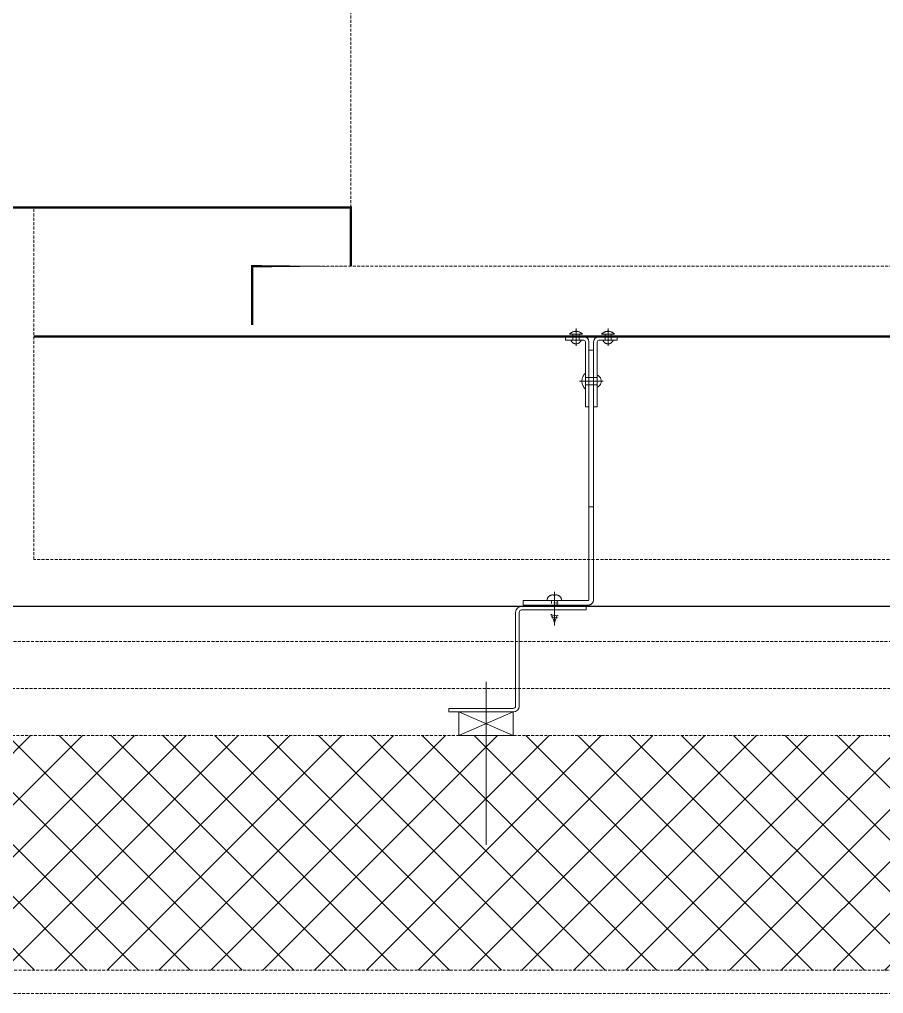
# Model space of a CAD drawing. Extents: x -1457 to 23780, y -2071 to 4205.
# Drawn here: x 2236.3 to 2309.9, y 2803 to 2886 of the extents above; entities that cross this region are included whole.
import ezdxf

# ---------------------------------------------------------------- set-up
doc = ezdxf.new("R2010")
doc.units = 0
doc.header["$MEASUREMENT"] = 0
doc.linetypes.add('HIDDEN', pattern=[0.375, 0.25, -0.125])
doc.layers.get('0').update_dxf_attribs({"color": 9, "lineweight": 9})
doc.layers.add('M-TEFRIS2-015', color=129, linetype='Continuous', lineweight=9)

# ---------------------------------------------------------------- blocks, each defined once
blk = doc.blocks.new('p- alum kaplama profil')
at = {"lineweight": 13}
blk.add_lwpolyline([(7.116288115706992, 12.59122897736233), (7.116288115706992, 26.49122897737107)], dxfattribs=at)
at = {"lineweight": 5}
blk.add_lwpolyline([(9.44128811570772, 15.15996212519531), (4.791288115709904, 15.15996212519531), (4.791288115709904, 17.15896212519146), (9.44128811570772, 17.15896212519146)], close=True, dxfattribs=at)
for points in [[(4.791288115709904, 15.15996212519531), (9.44128811570772, 17.15896212519146)], [(9.44128811570772, 15.15996212519531), (4.791288115709904, 17.15896212519146)]]:
    blk.add_lwpolyline(points, dxfattribs=at)
at = {"lineweight": 18}
blk.add_lwpolyline([(4.091285636725841, 6.157395140586232), (-1.408714363274157, 6.157395140586232), (-1.408714363274157, 6.457395140589143), (4.091285636725841, 6.457395140589143, 0.4142135623730951), (4.291285636730207, 6.657395140586232), (4.291288115709904, 14.6599621251953, -0.4142135623730951), (4.791288115709904, 15.15996212519531), (10.2912881157099, 15.15996212519531), (10.2912881157099, 14.85996212519239), (4.791288115709904, 14.85996212519239, 0.4142135623730951), (4.591288115705538, 14.6599621251953), (4.591285636725841, 6.657395140586232, -0.4142135623730951)], format="xyb", close=True, dxfattribs=at)
blk.add_lwpolyline([(-2.058714363268336, 5.556395140583844), (-2.05871188428864, -2.342037876038375), (-2.058710400644486, -15.6920548943599), (-1.65871040064303, -15.6920548943599), (-1.658711884287185, -2.342037876038375), (-1.65871436326688, 5.556395140583844), (-1.658593908886359, 5.561301908017413), (-1.658232835935449, 5.566196854617373), (-1.6576320142658, 5.57106818802822), (-1.656792891309122, 5.575904172785158), (-1.65571748858474, 5.580693158573922), (-1.654408396842881, 5.585423608308702), (-1.652868769785526, 5.590084125926294), (-1.651102316517608, 5.594663483823751), (-1.649113292579385, 5.599150649924921), (-1.646906489701905, 5.603534814266823), (-1.644487224267321, 5.607805415003893), (-1.641861324499585, 5.611952163888417), (-1.63903511641456, 5.615965071030584), (-1.63601540860236, 5.619834469003762), (-1.632809475801877, 5.623551036069328), (-1.629425041387548, 5.627105818703057), (-1.62587025875382, 5.630490253117387), (-1.622153691684616, 5.63369618591787), (-1.618284293715078, 5.636715893733706), (-1.614271386569271, 5.639542101815094), (-1.610124637688385, 5.642168001582831), (-1.605854036951313, 5.644587267021049), (-1.601469872609412, 5.646794069898533), (-1.596982706504603, 5.648783093833117), (-1.592403348607149, 5.650549547104673), (-1.587742830993191, 5.652089174158388), (-1.583012381258413, 5.65339826590025), (-1.578223395469649, 5.654473668624632), (-1.573387410712711, 5.655312791581309), (-1.568516077301864, 5.655913613254597), (-1.563621130701903, 5.656274686201866), (-1.558714363268336, 5.65639514058239), (3.941285636731664, 5.65639514058239), (3.941285636731664, 6.056395140591121), (-1.558714363268336, 6.056395140583844), (-1.583248200428896, 6.055792868688513), (-1.60772293343234, 6.053987503923053), (-1.632079600497489, 6.050983395563887), (-1.6562595242749, 6.046787780787781), (-1.68020445321872, 6.041410767180422), (-1.703856701892618, 6.034865308449298), (-1.727159289966039, 6.027167173173437), (-1.750056079449676, 6.01833490683748), (-1.772491909980999, 6.008389787142733), (-1.794412731679584, 5.997355772755327), (-1.815765735364948, 5.985259445586053), (-1.836499479776648, 5.972129946732818), (-1.856564015512957, 5.957998906325883), (-1.875911005349735, 5.942900367268523), (-1.89449384069212, 5.926870703258826), (-1.91226775386076, 5.909948531179907), (-1.929189925943319, 5.892174618011267), (-1.945219589949373, 5.873591782668881), (-1.960318129010373, 5.854244792832105), (-1.974449169417311, 5.834180257092157), (-1.987578668266904, 5.813446512684095), (-1.999674995439818, 5.792093508998732), (-2.010709009827223, 5.770172687296507), (-2.020654129521971, 5.747736856768823), (-2.029486395857929, 5.724840067281548), (-2.037184531133789, 5.701537479208128), (-2.043729989864913, 5.677885230534228), (-2.049107003468634, 5.653940301590409), (-2.05330261824838, 5.629760377813), (-2.056306726603907, 5.605403710751487), (-2.058112091369366, 5.580928977744406)], close=True)
blk.add_lwpolyline([(-1.658711884287185, -2.342037876038375), (-2.05871188428864, -2.342037876038375)])
for points in [[(-2.35871040064012, -10.84205606781324), (-2.358685758965292, -16.39196914934291), (-2.358685758968931, -16.39196914934291, -0.4142135623730951), (-2.508685092965605, -16.54196981534187), (-2.508685092961968, -16.54196981534187), (-4.058711732646769, -16.541976697481), (-4.058710400644487, -16.84197669747664), (-2.508683760959684, -16.84196981534478), (-2.508683760963322, -16.84196981533751, 0.4142135623730951), (-2.058685758969659, -16.39196781734063), (-2.058710400644486, -10.84205473581096)], [(-1.358710400647395, -10.84205606781324), (-1.65871040064303, -10.84205473581096), (-1.658735042317856, -16.39196781734063, 0.4142135623730951), (-1.208737040324194, -16.84196981533751), (-1.208737040327832, -16.84196981534478), (0.3412895993569691, -16.84197669747664), (0.3412909313592536, -16.541976697481), (-1.208735708325547, -16.54196981534187), (-1.208735708321909, -16.54196981534187, -0.4142135623730951), (-1.358735042318584, -16.39196914934291), (-1.358735042322222, -16.39196914934291)]]:
    blk.add_lwpolyline(points, format="xyb", close=True)
for points in [[(1.051285636728607, 6.913093875582489, -10.00000000000055), (1.291285636730207, 7.556395140591121, -10.00000000000055)], [(1.291285636730207, 4.927395140590306, -10.00000000000055), (1.291285636730207, 7.795395140585242, -10.00000000000055)], [(1.53128563672817, 6.823093875585982, -10.00000000000055), (1.291285636730207, 7.556395140591121, -10.00000000000055)], [(1.606285636728898, 6.866395140581516, -10.00000000000055), (0.9762856367278798, 6.956395140585299, -10.00000000000055)], [(1.562926084069658, 7.052589362398066, -10.00000000000055), (1.020381943574647, 7.13009566817891, -10.00000000000055)], [(1.334586901725741, 5.854744508082148, -10.00000000000055), (0.9762856367278798, 5.876395140583553, -10.00000000000055)], [(1.051285636728607, 5.833093875580741, -10.00000000000055), (1.051285636728607, 6.013093875581035, -10.00000000000055)], [(1.051285636728607, 5.746395140586173, -10.00000000000055), (1.051285636728607, 5.833093875580741, -10.00000000000055)], [(1.291260536728259, 6.157395140586232, -10.00000000000055), (1.291260536728259, 6.257395140584777, -10.00000000000055)], [(1.53128563672817, 5.746395140586173, -10.00000000000055), (1.53128563672817, 5.923093875584527, -10.00000000000055)], [(0.6712856367275889, 5.65639514058239, -10.00000000000055), (1.91128563672555, 5.65639514058239, -10.00000000000055)], [(0.6712856367275889, 5.65639514058239, -10.00000000000055), (0.6716985999200915, 5.636639372480202, -10.00000000000055), (0.6729367680281939, 5.616918118668761, -10.00000000000055), (0.6749979779169735, 5.597265833157508, -10.00000000000055), (0.677878628540384, 5.577716849451461, -10.00000000000055), (0.6815736872713388, 5.558305320590078, -10.00000000000055), (0.6860766986583258, 5.539065159455276, -10.00000000000055), (0.6913797957176941, 5.520029979559691, -10.00000000000055), (0.6974737136779368, 5.501233036300619, -10.00000000000055), (0.7043478061650604, 5.482707168861452, -10.00000000000055), (0.7119900637999308, 5.464484742833519, -10.00000000000055), (0.7203871351857744, 5.446597593696424, -10.00000000000055), (0.729524350231259, 5.429076971186078, -10.00000000000055), (0.7393857457618651, 5.411953484681362, -10.00000000000055), (0.7499540934450124, 5.395257049754945, -10.00000000000055), (0.7612109298543146, 5.379016835895528, -10.00000000000055), (0.7731365887420907, 5.363261215561577, -10.00000000000055), (0.7857102354000745, 5.348017714595698, -10.00000000000055), (0.7989099030428406, 5.333312964137802, -10.00000000000055), (0.8127125312139469, 5.319172654109933, -10.00000000000055), (0.8270940060365319, 5.305621488330871, -10.00000000000055), (0.842029202366575, 5.292683141355155, -10.00000000000055), (0.8574920276851115, 5.280380217101992, -10.00000000000055), (0.873455467678468, 5.268734209390459, -10.00000000000055), (0.8898916334301246, 5.257765464366457, -10.00000000000055), (0.90677181015144, 5.247493144966938, -10.00000000000055), (0.924066507345742, 5.237935197443222, -10.00000000000055), (0.9417455103293833, 5.229108319987062, -10.00000000000055), (0.9597779330115372, 5.221027933597723, -10.00000000000055), (0.9781322718672528, 5.213708155102721, -10.00000000000055), (0.9967764609582443, 5.20716177252143, -10.00000000000055), (1.015677927983232, 5.201400222691519, -10.00000000000055), (1.034803651139554, 5.196433571325541, -10.00000000000055)], [(0.961285636728462, 5.65639514058239, -10.00000000000055), (0.9657017274194004, 5.656503549527768, -10.00000000000055), (0.9701071793579104, 5.656828515186134, -10.00000000000055), (0.9744913794284003, 5.657369254686272, -10.00000000000055), (0.9788437657089158, 5.658124465348008, -10.00000000000055), (0.9831538529188036, 5.659092327796314, -10.00000000000055), (0.9874112576808328, 5.660270510370536, -10.00000000000055), (0.9916057235323024, 5.66165617471961, -10.00000000000055), (0.9957271456414672, 5.663245982656008, -10.00000000000055), (0.9997655951347041, 5.665036104202953, -10.00000000000055), (1.003711343041685, 5.667022226798508, -10.00000000000055), (1.007554883705779, 5.669199565685629, -10.00000000000055), (1.011286957699667, 5.671562875473683, -10.00000000000055), (1.014898574129802, 5.674106462747657, -10.00000000000055), (1.018381032304205, 5.676824199783366, -10.00000000000055), (1.021725942661759, 5.679709539303074, -10.00000000000055), (1.024925247035753, 5.682755530278883, -10.00000000000055), (1.027971238011559, 5.685954834645599, -10.00000000000055), (1.030856577531267, 5.689299745010429, -10.00000000000055), (1.033574314559699, 5.692782203184833, -10.00000000000055), (1.036117901833677, 5.696393819618606, -10.00000000000055), (1.038481211629004, 5.700125893605218, -10.00000000000055), (1.040658550519764, 5.70396943427295, -10.00000000000055), (1.042644673108042, 5.707915182179931, -10.00000000000055), (1.044434794654989, 5.711953631673168, -10.00000000000055), (1.046024602595025, 5.716075053785971, -10.00000000000055), (1.047410266944098, 5.720269519630161, -10.00000000000055), (1.04858844951468, 5.724526924392192, -10.00000000000055), (1.049556311966624, 5.728837011605719, -10.00000000000055), (1.050311522624724, 5.733189397882597, -10.00000000000055), (1.050852262128501, 5.737573597956724, -10.00000000000055), (1.051177227786864, 5.741979049895235, -10.00000000000055), (1.051285636728607, 5.746395140586173, -10.00000000000055)], [(1.034803651139554, 5.196433571325541, -10.00000000000055), (1.040012745183958, 5.195209710616835, -10.00000000000055), (1.045227678500849, 5.194010975332276, -10.00000000000055), (1.05044832990552, 5.192837393324224, -10.00000000000055), (1.055674578075012, 5.191688991877527, -10.00000000000055), (1.060906301555404, 5.190565797680391, -10.00000000000055), (1.066143378769083, 5.189467836817128, -10.00000000000055), (1.071385688014742, 5.188395134811798, -10.00000000000055), (1.076633107467386, 5.187347716599106, -10.00000000000055), (1.081885515178327, 5.186325606517129, -10.00000000000055), (1.087142789093377, 5.18532882832187, -10.00000000000055), (1.092404807038291, 5.184357405165427, -10.00000000000055), (1.09767144672969, 5.183411359625097, -10.00000000000055), (1.102942585782329, 5.182490713696096, -10.00000000000055), (1.108218101690907, 5.181595488769744, -10.00000000000055), (1.113497871866456, 5.180725705640725, -10.00000000000055), (1.1187817736145, 5.179881384528925, -10.00000000000055), (1.124069684138703, 5.179062545064879, -10.00000000000055), (1.129361480559054, 5.178269206253388, -10.00000000000055), (1.134657039893681, 5.177501386553558, -10.00000000000055), (1.139956239091588, 5.176759103791481, -10.00000000000055), (1.145258954996279, 5.176042375233008, -10.00000000000055), (1.150565064382135, 5.175351217518254, -10.00000000000055), (1.155874443943502, 5.174685646719809, -10.00000000000055), (1.161186970294692, 5.174045678306356, -10.00000000000055), (1.166502519977257, 5.173431327135403, -10.00000000000055), (1.171820969470899, 5.172842607504207, -10.00000000000055), (1.177142195175292, 5.172279533069738, -10.00000000000055), (1.182466073431895, 5.171742116943278, -10.00000000000055), (1.187792480520329, 5.171230371595811, -10.00000000000055), (1.193121292669274, 5.170744308923531, -10.00000000000055), (1.198452386034659, 5.170283940225998, -10.00000000000055), (1.203785636728752, 5.169849276191596, -10.00000000000055)], [(1.203785636728752, 5.169849276191596, -10.00000000000055), (1.203785636728752, 5.203895140590248, -10.00000000000055)], [(1.378785636728024, 5.203895140590248, -10.00000000000055), (1.203785636728752, 5.203895140590248, -10.00000000000055)], [(1.378785636728024, 5.169849276191596, -10.00000000000055), (1.378785636728024, 5.203895140590248, -10.00000000000055)], [(1.378785636728024, 5.169849276191596, -10.00000000000055), (1.384118887425755, 5.170283940225998, -10.00000000000055), (1.389449980787502, 5.170744308923531, -10.00000000000055), (1.394778792932811, 5.171230371595811, -10.00000000000055), (1.40010520002488, 5.171742116943278, -10.00000000000055), (1.405429078285123, 5.172279533069738, -10.00000000000055), (1.410750303985878, 5.172842607504207, -10.00000000000055), (1.41606875347952, 5.173431327135403, -10.00000000000055), (1.421384303162084, 5.174045678306356, -10.00000000000055), (1.426696829513274, 5.174685646719809, -10.00000000000055), (1.432006209074643, 5.175351217518254, -10.00000000000055), (1.437312318460499, 5.176042375233008, -10.00000000000055), (1.442615034365189, 5.176759103791481, -10.00000000000055), (1.447914233559457, 5.177501386553558, -10.00000000000055), (1.453209792897722, 5.178269206253388, -10.00000000000055), (1.458501589318074, 5.179062545064879, -10.00000000000055), (1.463789499842278, 5.179881384528925, -10.00000000000055), (1.469073401586683, 5.180725705640725, -10.00000000000055), (1.474353171765869, 5.181595488769744, -10.00000000000055), (1.479628687678085, 5.182490713696096, -10.00000000000055), (1.484899826723449, 5.183411359625097, -10.00000000000055), (1.490166466418485, 5.184357405165427, -10.00000000000055), (1.495428484359763, 5.18532882832187, -10.00000000000055), (1.50068575827845, 5.186325606517129, -10.00000000000055), (1.50593816598939, 5.187347716599106, -10.00000000000055), (1.511185585442034, 5.188395134811798, -10.00000000000055), (1.516427894687694, 5.189467836817128, -10.00000000000055), (1.521664971901373, 5.190565797673116, -10.00000000000055), (1.526896695381764, 5.191688991877527, -10.00000000000055), (1.532122943547619, 5.192837393324224, -10.00000000000055), (1.537343594955926, 5.194010975332276, -10.00000000000055), (1.542558528272819, 5.195209710616835, -10.00000000000055), (1.547767622317223, 5.196433571325541, -10.00000000000055)], [(1.53128563672817, 5.746395140586173, -10.00000000000055), (1.531394045669911, 5.741979049895235, -10.00000000000055), (1.531719011328276, 5.737573597956724, -10.00000000000055), (1.532259750832054, 5.733189397882597, -10.00000000000055), (1.53301496149379, 5.728837011605719, -10.00000000000055), (1.533982823942095, 5.724526924392192, -10.00000000000055), (1.535161006512679, 5.720269519630161, -10.00000000000055), (1.536546670861753, 5.716075053785971, -10.00000000000055), (1.538136478801789, 5.711953631673168, -10.00000000000055), (1.539926600348735, 5.707915182172654, -10.00000000000055), (1.541912722937013, 5.70396943427295, -10.00000000000055), (1.544090061827773, 5.700125893605218, -10.00000000000055), (1.546453371619463, 5.69639381961133, -10.00000000000055), (1.54899695889344, 5.692782203177559, -10.00000000000055), (1.551714695925511, 5.689299745010429, -10.00000000000055), (1.554600035445218, 5.685954834645599, -10.00000000000055), (1.557646026421024, 5.682755530278883, -10.00000000000055), (1.560845330791379, 5.679709539303074, -10.00000000000055), (1.564190241152573, 5.676824199783366, -10.00000000000055), (1.567672699323338, 5.674106462747657, -10.00000000000055), (1.57128431575711, 5.671562875473683, -10.00000000000055), (1.575016389750999, 5.669199565685629, -10.00000000000055), (1.578859930411454, 5.667022226798508, -10.00000000000055), (1.582805678318436, 5.665036104202953, -10.00000000000055), (1.58684412781531, 5.663245982656008, -10.00000000000055), (1.590965549924475, 5.66165617471961, -10.00000000000055), (1.595160015775945, 5.660270510370536, -10.00000000000055), (1.599417420537974, 5.659092327796314, -10.00000000000055), (1.603727507744224, 5.658124465348008, -10.00000000000055), (1.608079894028378, 5.657369254686272, -10.00000000000055), (1.612464094098868, 5.656828515186134, -10.00000000000055), (1.616869546041016, 5.656503549527768, -10.00000000000055), (1.621285636728315, 5.65639514058239, -10.00000000000055)], [(1.547767622317223, 5.196433571325541, -10.00000000000055), (1.566893345473545, 5.201400222691519, -10.00000000000055), (1.585794812494896, 5.20716177252143, -10.00000000000055), (1.604439001593163, 5.213708155102721, -10.00000000000055), (1.622793340445241, 5.221027933597723, -10.00000000000055), (1.640825763127394, 5.229108319987062, -10.00000000000055), (1.658504766111035, 5.237935197443222, -10.00000000000055), (1.675799463305338, 5.247493144966938, -10.00000000000055), (1.692679640026653, 5.257765464366457, -10.00000000000055), (1.70911580577831, 5.268734209390459, -10.00000000000055), (1.725079245771667, 5.280380217101992, -10.00000000000055), (1.740542071090203, 5.292683141355155, -10.00000000000055), (1.755477267423883, 5.305621488330871, -10.00000000000055), (1.76985874224283, 5.319172654109933, -10.00000000000055), (1.7836613704103, 5.333312964137802, -10.00000000000055), (1.796861038056704, 5.348017714595698, -10.00000000000055), (1.809434684714688, 5.363261215561577, -10.00000000000055), (1.821360343602464, 5.379016835895528, -10.00000000000055), (1.832617180011765, 5.395257049754945, -10.00000000000055), (1.843185527691274, 5.411953484681362, -10.00000000000055), (1.85304692322552, 5.429076971186078, -10.00000000000055), (1.862184138267366, 5.446597593696424, -10.00000000000055), (1.870581209656846, 5.464484742833519, -10.00000000000055), (1.878223467291718, 5.482707168861452, -10.00000000000055), (1.88509755977884, 5.501233036300619, -10.00000000000055), (1.891191477739084, 5.520029979559691, -10.00000000000055), (1.896494574798452, 5.539065159455276, -10.00000000000055), (1.900997586181801, 5.558305320590078, -10.00000000000055), (1.904692644912755, 5.577716849451461, -10.00000000000055), (1.907573295539805, 5.597265833157508, -10.00000000000055), (1.909634505424945, 5.616918118668761, -10.00000000000055), (1.910872673536687, 5.636639372480202, -10.00000000000055), (1.91128563672555, 5.65639514058239, -10.00000000000055)], [(-1.358710400643758, -13.04205473576439, 0), (-1.358710400643758, -12.36705473576148, 0)], [(-1.358710356475057, -13.71705469588778, 0), (-1.324271272271289, -13.68429009661486, 0), (-1.29159132717541, -13.64977067202562, 0), (-1.260759814915218, -13.61359074198117, 0), (-1.231860978634357, -13.57584916347696, 0), (-1.204973780670115, -13.53664906053018, 0), (-1.180171686828543, -13.49609754233825, 0), (-1.15752246562988, -13.4543054107271, 0), (-1.13708800315362, -13.41138685728947, 0), (-1.118924133934341, -13.36745915143547, 0), (-1.103080488399426, -13.32264231998124, 0), (-1.089600357270682, -13.2770588191197, 0), (-1.078520573268177, -13.23083319989382, 0), (-1.069871410472841, -13.18409176786372, 0), (-1.063676501606095, -13.1369622379425, 0), (-1.05995277346301, -13.08957338550681, 0), (-1.058710400644485, -13.04205469449516, 0), (-1.059952777777652, -12.99453600359266, 0), (-1.06367651022083, -12.94714715149894, 0), (-1.0698714233622, -12.90001762214524, 0), (-1.07852059039942, -12.85327619089366, 0), (-1.089600378600152, -12.80705057267187, 0), (-1.103080513865279, -12.76146707303996, 0), (-1.118924163467454, -12.7166502430191, 0), (-1.137088036673957, -12.67272253881674, 0), (-1.157522503046492, -12.62980398723448, 0), (-1.180171728035928, -12.58801185766788, 0), (-1.204973825562774, -12.54746034173877, 0), (-1.231861027081322, -12.50826024122216, 0), (-1.260759866789156, -12.47051866534457, 0), (-1.291591382330807, -12.43433873810136, 0), (-1.324271330562623, -12.39981931647344, 0), (-1.35871041773862, -12.36705472033645, 0)], [(-2.858710468553908, -13.04205473576439, 0), (-0.8587104006437583, -13.04205473576439, 0)], [(-2.358710400643758, -12.5170547056623, 0), (-2.396498232599696, -12.53468806490855, 0), (-2.432895800291588, -12.555036840502, 0), (-2.467708304666301, -12.57799212620011, 0), (-2.500749429887945, -12.60343106576329, 0), (-2.531842340507864, -12.63121751050494, 0), (-2.560820627892097, -12.66120274791319, 0), (-2.587529200816788, -12.69322629760427, 0), (-2.611825115534884, -12.72711677016195, 0), (-2.633578340788516, -12.76269278446125, 0), (-2.652672453750709, -12.79976393837569, 0), (-2.669005263105646, -12.83813182781887, 0), (-2.682489355986035, -12.8775911086268, 0), (-2.693052565795369, -12.91793059548945, 0), (-2.700638358437571, -12.95893439229258, 0), (-2.705206134905893, -13.00038304751797, 0), (-2.706731448550272, -13.04205472879403, 0), (-2.705206135924527, -13.08372641011374, 0), (-2.700638360471201, -13.12517506545555, 0), (-2.693052568825805, -13.16617886244057, 0), (-2.682489360006001, -13.20651834956516, 0), (-2.669005268089676, -13.24597763070051, 0), (-2.652672459673339, -13.28434552055114, 0), (-2.633578347613365, -13.32141667492396, 0), (-2.611825123229208, -13.35699268975441, 0), (-2.587529209340573, -13.39088316290872, 0), (-2.560820637198048, -13.42290671324736, 0), (-2.531842350548686, -13.45289195136138, 0), (-2.500749440605431, -13.48067839685973, 0), (-2.467708316005881, -13.50611733723781, 0), (-2.432895812195055, -13.52907262378721, 0), (-2.396498244994289, -13.54942140026833, 0), (-2.358710413471271, -13.56705476043862, 0)], [(-2.358710468553907, -13.04205473576439, 0), (-2.358710468553907, -12.51705473576294, 0)], [(-2.358710468553907, -13.04205473576439, 0), (-2.358710468553907, -12.72705381576088, 0)], [(-2.358710468553907, -12.72705381576088, 0), (-2.358710468553907, -13.04205473576439, 0)], [(-1.358710400643758, -12.72705381576088, 0), (-2.358710468553907, -12.72705381576088, 0)], [(-2.358710468553907, -13.04205473576439, 0), (-2.358710468553907, -13.35705565576063, 0)], [(-2.358710468553907, -13.04205473576439, 0), (-2.358710468553907, -13.56705473575857, 0)], [(-2.358710468553907, -13.35705565576063, 0), (-2.358710468553907, -13.04205473576439, 0)], [(-1.358710400643758, -13.04205473576439, 0), (-1.358710400643758, -13.71705473576003, 0)], [(-1.358710400643758, -13.35705565576063, 0), (-2.358710468553907, -13.35705565576063, 0)], [(-2.845505414603393, -16.54205459020886, 0), (-2.857579834799252, -16.50745929440745, 0), (-2.872369487060494, -16.47393479141465, 0), (-2.889780529712878, -16.44169379719824, 0), (-2.909702488144829, -16.41094088372483, 0), (-2.932008955755009, -16.38187118097994, 0), (-2.956558396017498, -16.35466913881828, 0), (-2.983195040542341, -16.32950735662598, 0), (-3.011749877452529, -16.30654548815073, 0), (-3.042041723754663, -16.28592922849202, 0), (-3.07387837499118, -16.26778938966163, 0), (-3.107057824767252, -16.25224107054964, 0), (-3.141369546519853, -16.23938292662205, 0), (-3.176595829314463, -16.22929654395557, 0), (-3.212513159243826, -16.22204592154593, 0), (-3.248893637653964, -16.21767706523678, 0), (-3.285506427160726, -16.21621769580815, 0), (-3.32211921635826, -16.21767707309482, 0), (-3.358499693829798, -16.22204593721107, 0), (-3.394417022205743, -16.22929656733322, 0), (-3.429643302832118, -16.2393829575667, 0), (-3.463955021823494, -16.25224110885756, 0), (-3.497134468263538, -16.26778943509271, 0), (-3.528971115603782, -16.2859292807625, 0), (-3.559262957485772, -16.30654554691864, 0), (-3.587817789462859, -16.32950742152752, 0), (-3.614454428588942, -16.35466920943872, 0), (-3.639003863008837, -16.38187125686818, 0), (-3.661310324379883, -16.41094096440065, 0), (-3.681232276208902, -16.44169388215232, 0), (-3.69864331194185, -16.47393488010857, 0), (-3.713432956999894, -16.50745938628097, 0), (-3.725507369774276, -16.54205468467262, 0)], [(-3.285506377786076, -16.54205473580805, 0), (-3.725507297789588, -16.54205473580805, 0)], [(-3.285506377786076, -16.54205473580805, 0), (-3.54550545778693, -16.54205473580805, 0)], [(-3.54550545778693, -16.54205473580805, 0), (-3.285506377786076, -16.54205473580805, 0)], [(-3.54550545778693, -17.04205472372996, 0), (-3.54550545778693, -16.54205473580805, 0)], [(-3.285506377786076, -17.54205472372996, 0), (-3.285506377786076, -16.04205473580805, 0)], [(-3.285506377786076, -16.54205473580805, 0), (-2.845505457789839, -16.54205473580805, 0)], [(-3.285506377786076, -16.54205473580805, 0), (-3.025507297785225, -16.54205473580805, 0)], [(-3.025507297785225, -16.54205473580805, 0), (-3.285506377786076, -16.54205473580805, 0)], [(-3.025507297785225, -17.04205472372996, 0), (-3.025507297785225, -16.54205473580805, 0)], [(-0.9958877656827096, -16.54205459020886, 0), (-0.9838133454832132, -16.50745929440745, 0), (-0.9690236932256084, -16.47393479141465, 0), (-0.9516126505732244, -16.44169379719824, 0), (-0.9316906921412736, -16.41094088372483, 0), (-0.9093842245310952, -16.38187118097994, 0), (-0.8848347842686051, -16.35466913881828, 0), (-0.8581981397401248, -16.32950735662598, 0), (-0.8296433028335741, -16.30654548815073, 0), (-0.7993514565278022, -16.28592922849202, 0), (-0.7675148052949226, -16.26778938966163, 0), (-0.7343353555188517, -16.25224107054964, 0), (-0.70002363376625, -16.23938292662205, 0), (-0.6647973509716394, -16.22929654395557, 0), (-0.6288800210422778, -16.22204592154593, 0), (-0.5924995426321403, -16.21767706523678, 0), (-0.5558867531217402, -16.21621769580815, 0), (-0.5192739639278443, -16.21767707309482, 0), (-0.4828934864526673, -16.22204593721107, 0), (-0.4469761580803607, -16.22929656733322, 0), (-0.4117498774503475, -16.2393829575667, 0), (-0.3774381584589719, -16.25224110885756, 0), (-0.3442587120189273, -16.26778943509271, 0), (-0.3124220646786853, -16.2859292807625, 0), (-0.2821302228003333, -16.30654554691864, 0), (-0.2535753908196057, -16.32950742152752, 0), (-0.2269387516971619, -16.35466920943872, 0), (-0.2023893172772659, -16.38187125686818, 0), (-0.1800828559062211, -16.41094096440065, 0), (-0.1601609040772018, -16.44169388215232, 0), (-0.1427498683442536, -16.47393488010857, 0), (-0.1279602232825709, -16.50745938628097, 0), (-0.115885810511827, -16.54205468467262, 0)], [(-0.5558868025000268, -16.54205473580805, 0), (-0.9958877224962635, -16.54205473580805, 0)], [(-0.5558868025000268, -16.54205473580805, 0), (-0.8158858824972413, -16.54205473580805, 0)], [(-0.8158858824972413, -16.54205473580805, 0), (-0.5558868025000268, -16.54205473580805, 0)], [(-0.8158858824972413, -17.04205472372996, 0), (-0.8158858824972413, -16.54205473580805, 0)], [(-0.5558868025000268, -17.54205472372996, 0), (-0.5558868025000268, -16.04205473580805, 0)], [(-0.5558868025000268, -16.54205473580805, 0), (-0.2958877224991738, -16.54205473580805, 0)], [(-0.5558868025000268, -16.54205473580805, 0), (-0.1158858824965137, -16.54205473580805, 0)], [(-0.2958877224991738, -16.54205473580805, 0), (-0.5558868025000268, -16.54205473580805, 0)], [(-0.2958877224991738, -17.04205472372996, 0), (-0.2958877224991738, -16.54205473580805, 0)], [(-3.285506377786076, -17.04205472372996, 0), (-3.836507357787922, -17.04205472372996, 0)], [(-3.83650732728347, -17.04205491936591, 0), (-3.810064716937631, -17.07069461185165, 0), (-3.782135438719706, -17.09788650486007, 0), (-3.752798647907183, -17.12355353296152, 0), (-3.722137488857696, -17.14762295241235, 0), (-3.690238859351666, -17.17002654727548, 0), (-3.657193164337513, -17.19070082280086, 0), (-3.623094059701542, -17.20958718533802, 0), (-3.588038186822813, -17.22663210844621, 0), (-3.552124898687906, -17.24178728454717, 0), (-3.515455978322278, -17.25500976185867, 0), (-3.478135350302181, -17.26626206612855, 0), (-3.440268786242086, -17.27551230684912, 0), (-3.401963604996126, -17.28273426758824, 0), (-3.363328368533983, -17.28790748036408, 0), (-3.324472574229729, -17.29101728361274, 0), (-3.285506344560416, -17.29205486372666, 0), (-3.246540114985691, -17.29101728007663, 0), (-3.207684320965198, -17.2879074733064, 0), (-3.169049084968719, -17.28273425701627, 0), (-3.130743904384871, -17.27551229279925, 0), (-3.092877341161511, -17.26626204865169, 0), (-3.055556714163683, -17.25500974099122, 0), (-3.018887794994951, -17.24178726035461, 0), (-2.982974508238839, -17.22663208098675, 0), (-2.947918636902612, -17.20958715470624, 0), (-2.913819533980131, -17.19070078906952, 0), (-2.880773840846812, -17.17002651054645, 0), (-2.848875213374411, -17.14762291278748, 0), (-2.818214056507712, -17.12355349055724, 0), (-2.788877268027135, -17.09788645978551, 0), (-2.760947992275759, -17.07069456423778, 0), (-2.734505384531075, -17.04205486935825, 0)], [(-3.285506377786076, -17.04205472372996, 0), (-2.73450539778787, -17.04205472372996, 0)], [(-0.5558868025000268, -17.04205472372996, 0), (-1.106887782498232, -17.04205472372996, 0)], [(-0.0048858530026337, -17.04205491936591, 0), (-0.0313284633484727, -17.07069461185165, 0), (-0.0592577415663982, -17.09788650486007, 0), (-0.0885945323789201, -17.12355353296152, 0), (-0.1192556914284069, -17.14762295241235, 0), (-0.1511543209344381, -17.17002654727548, 0), (-0.1842000159449526, -17.19070082280086, 0), (-0.218299120580923, -17.20958718533802, 0), (-0.2533549934632902, -17.22663210844621, 0), (-0.289268281598197, -17.24178728454717, 0), (-0.3259372019638249, -17.25500976185867, 0), (-0.3632578299839224, -17.26626206612855, 0), (-0.4011243940440182, -17.27551230684912, 0), (-0.4394295752899779, -17.28273426758824, 0), (-0.4780648117521197, -17.28790748036408, 0), (-0.5169206060563738, -17.29101728361274, 0), (-0.555886835722049, -17.29205486372666, 0), (-0.5948530653004127, -17.29101728007663, 0), (-0.6337088593172667, -17.2879074733064, 0), (-0.6723440953137471, -17.28273425701627, 0), (-0.7106492759012327, -17.27551229279925, 0), (-0.7485158391245932, -17.26626204865169, 0), (-0.7858364661224188, -17.25500974099122, 0), (-0.8225053852875133, -17.24178726035461, 0), (-0.8584186720472644, -17.22663208098675, 0), (-0.8934745433798525, -17.20958715470624, 0), (-0.9275736463059728, -17.19070078906952, 0), (-0.9606193394392905, -17.17002651054645, 0), (-0.9925179669116913, -17.14762291278748, 0), (-1.02317912377839, -17.12355349055724, 0), (-1.052515912258968, -17.09788645978551, 0), (-1.080445188006705, -17.07069456423778, 0), (-1.106887795755028, -17.04205486935825, 0)], [(-0.5558868025000268, -17.04205472372996, 0), (-0.0048858224981814, -17.04205472372996, 0)]]:
    blk.add_polyline3d(points)

msp = doc.modelspace()

# ---------------------------------------------------------------- hatches: boundary and pattern name
at = {"layer": 'M-TEFRIS2-015', "linetype": 'HIDDEN', "lineweight": 0}
h = msp.add_hatch(dxfattribs=at)
h.set_pattern_fill('ANSI37', color=256, scale=25, style=0)
h.set_pattern_definition([(45, (-1.42e-14, 0), (-2.209708691207958, 2.209708691207959), []), (135, (-1.42e-14, 0), (-2.209708691207959, -2.209708691207958), [])])
h.paths.add_polyline_path([(2202.499999999847, 2865.0000032342), (2222.49999999992, 2865.0000032342), (2222.49999999989, 2825.000000004657), (2419.824999999862, 2825.000000004533), (2419.824999999862, 2805.000000004475), (2202.499999999832, 2805.000000004591)])

# ---------------------------------------------------------------- linework, layer by layer
for points in [[(2264.499999999905, 2870.0000032342), (2264.499999999905, 3270.000003213856)], [(2200.499999999847, 2870.0000032342), (2200.499999999847, 2803.000000004591), (2421.824999999862, 2803.000000004475), (2421.824999999862, 2820.000000004533)], [(2237.499999996558, 2840.000000004577), (2237.49999999802, 2870.000003234214)], [(2256.795785097194, 2865.000000004657), (2419.824999999862, 2865.000000004533), (2419.824999999862, 2825.000003331174)], [(2419.524999202676, 2840.000000001382), (2237.499999996558, 2840.000000004038)], [(2230.500000000713, 2833.000000004766), (2419.524999202858, 2833.000000005442)], [(2222.499999999789, 2829.000000004657), (2419.52499920296, 2829.000000005442)]]:
    msp.add_lwpolyline(points, dxfattribs=at)
for points, const_width in [([(2200.499999999847, 2866.672193609164), (2200.499999999847, 2870.000003234236), (2264.499999999905, 2870.0000032342), (2264.499999999898, 2865.000003234236), (2256.099999999955, 2865.000003234214), (2256.099999999955, 2860.000003234214)], 0.2), ([(2419.524999202174, 2859.00000000462), (2237.499999997482, 2859.000000004766)], 0.2), ([(2419.524999202778, 2836.000000001455), (2233.499999996434, 2836.000000004307)], 0.1)]:
    msp.add_lwpolyline(points, dxfattribs=dict(at, const_width=const_width))
msp.add_lwpolyline([(2202.499999999847, 2865.0000032342), (2222.49999999992, 2865.0000032342), (2222.49999999989, 2825.000000004657), (2419.824999999862, 2825.000000004533), (2419.824999999862, 2805.000000004475), (2202.499999999832, 2805.000000004591)], close=True, dxfattribs=at)

# ---------------------------------------------------------------- block references
at = {"layer": 'M-TEFRIS2-015', "linetype": 'HIDDEN', "lineweight": 0, "rotation": 180}
msp.add_blockref('p- alum kaplama profil', (2283.141289565834, 2842.158957823871), dxfattribs=at)

doc.saveas('drawing.dxf')
